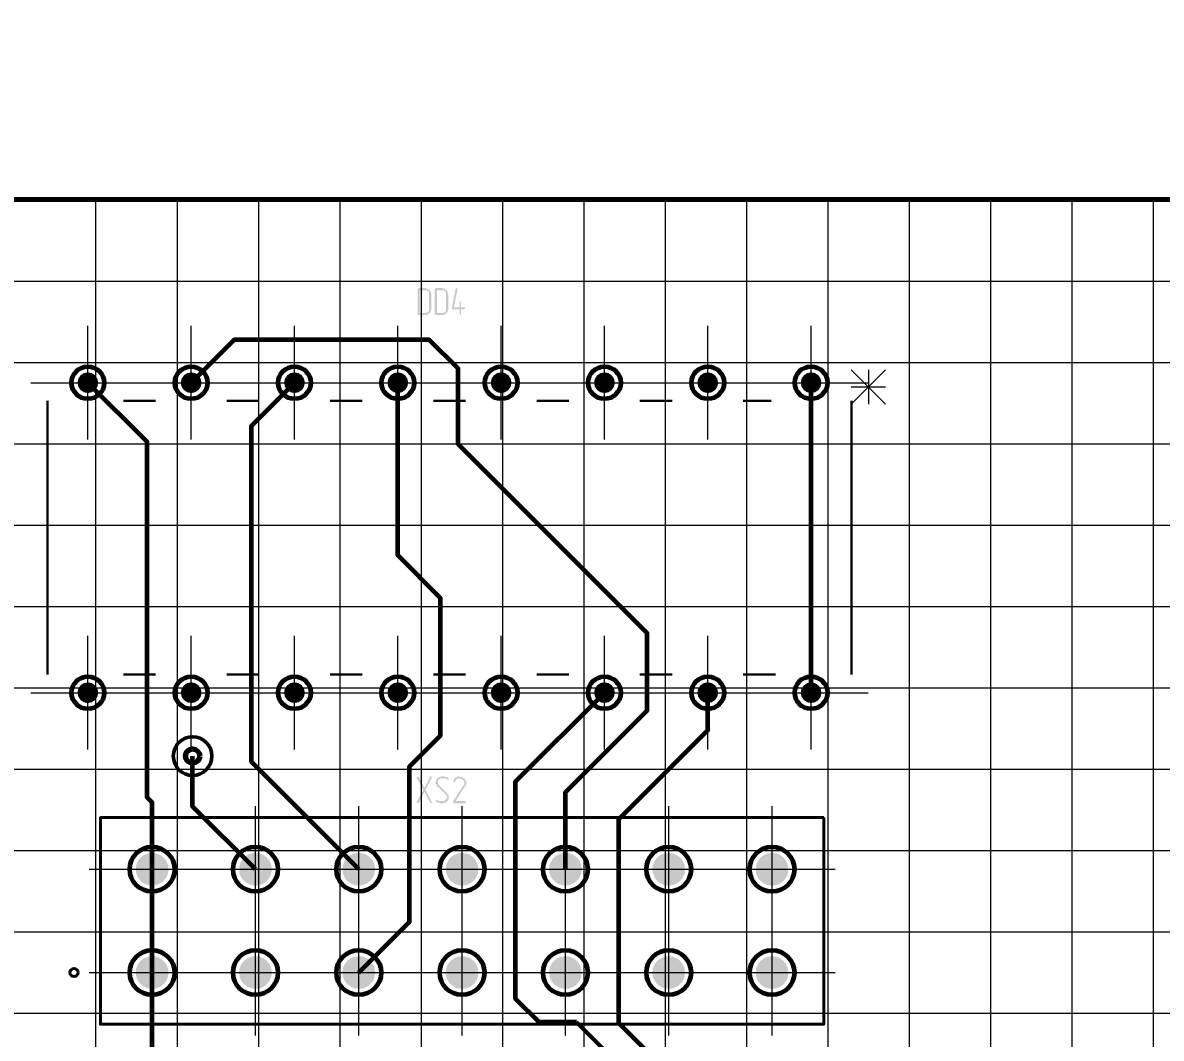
# Paper-space layout 'Layout1' of a CAD drawing. Extents: x -1 to 840, y -1 to 593.
# Drawn here: x 189.7 to 245.7, y 450 to 499.9 of the extents above; entities that cross this region are included whole.
import ezdxf

# ---------------------------------------------------------------- set-up
doc = ezdxf.new("R2010")
doc.units = 0
doc.header["$MEASUREMENT"] = 0
doc.layers.get('0').update_dxf_attribs({"linetype": 'CONTINUOUS', "lineweight": 15})
doc.layers.get('DEFPOINTS').update_dxf_attribs({"linetype": 'CONTINUOUS'})
doc.layers.add('PDF _Геометрия', color=7, linetype='CONTINUOUS')
doc.layers.add('PDF _Сплошная заливка', color=7, linetype='CONTINUOUS')
doc.styles.add('GOST type A0', font='', dxfattribs={"oblique": 15, "height": 3.5})
doc.styles.get('GOST type A0').set_extended_font_data('GOST type A')
doc.dimstyles.new('ГОСТ type A', dxfattribs={"dimtxt": 3.5, "dimasz": 3, "dimexe": 2, "dimexo": 0, "dimgap": 1, "dimtad": 1, "dimtoh": 1, "dimtxsty": 'GOST type A0', "dimcen": 0, "dimazin": 2, "dimtfac": 1, "dimtmove": 0, "dimatfit": 3, "dimfxl": 1, "dimarcsym": 0})

# ---------------------------------------------------------------- blocks, each defined once
blk = doc.blocks.new('*D18')
at = {"color": 0, "lineweight": -2, "transparency": 16777216}
for p, q in [((109.29, 491.187), (109.29, 513.187)), ((349.334, 491.187), (349.334, 513.187)), ((112.29, 511.187), (346.334, 511.187))]:
    blk.add_line(p, q, dxfattribs=at)
at = {"color": 0, "transparency": 16777216}
for points in [[(112.29, 511.687), (112.29, 510.687), (109.29, 511.187)], [(346.334, 511.687), (346.334, 510.687), (349.334, 511.187)]]:
    blk.add_solid(points, dxfattribs=at)
at = {"layer": 'DEFPOINTS', "color": 0, "transparency": 16777216}
for p in [(349.334, 511.187), (109.29, 491.187), (349.334, 491.187)]:
    blk.add_point(p, dxfattribs=at)
at = {"color": 0, "transparency": 16777216, "insert": (229.312, 514.2), "char_height": 3.5, "attachment_point": 5, "style": 'GOST type A0'}
blk.add_mtext('120±0,1', dxfattribs=at)
blk = doc.blocks.new('*D19')
at = {"color": 0, "lineweight": -2, "transparency": 16777216}
for p, q in [((114.291, 486.187), (114.291, 503.187)), ((344.334, 486.187), (344.334, 503.187)), ((117.291, 501.187), (341.334, 501.187))]:
    blk.add_line(p, q, dxfattribs=at)
at = {"color": 0, "transparency": 16777216}
for points in [[(117.291, 501.687), (117.291, 500.687), (114.291, 501.187)], [(341.334, 501.687), (341.334, 500.687), (344.334, 501.187)]]:
    blk.add_solid(points, dxfattribs=at)
at = {"layer": 'DEFPOINTS', "color": 0, "transparency": 16777216}
for p in [(344.334, 501.187), (114.291, 486.187), (344.334, 486.187)]:
    blk.add_point(p, dxfattribs=at)
at = {"color": 0, "transparency": 16777216, "insert": (229.312, 503.937), "char_height": 3.5, "attachment_point": 5, "style": 'GOST type A0'}
blk.add_mtext('115', dxfattribs=at)

psp = doc.layouts.get("Layout1")

# ---------------------------------------------------------------- hatches: boundary and pattern name
at = {"layer": 'PDF _Сплошная заливка', "transparency": 33554559}
h = psp.add_hatch(color=256, dxfattribs=at)
h.paths.add_polyline_path([(209.509, 486.736), (209.23, 486.736), (209.23, 485.618), (209.509, 485.618), (209.535, 485.618), (209.56, 485.618), (209.56, 485.643), (209.586, 485.643), (209.611, 485.643), (209.636, 485.669), (209.636, 485.669), (209.636, 485.669), (209.662, 485.694), (209.662, 485.72), (209.687, 485.72), (209.687, 485.745), (209.687, 485.77), (209.687, 485.796), (209.687, 486.532), (209.687, 486.558), (209.687, 486.558), (209.687, 486.583), (209.687, 486.583), (209.687, 486.609), (209.662, 486.634), (209.662, 486.659), (209.636, 486.685), (209.636, 486.685), (209.636, 486.685), (209.611, 486.685), (209.611, 486.71), (209.586, 486.71), (209.56, 486.736), (209.535, 486.736)], flags=0)
h.paths.add_polyline_path([(209.535, 486.812), (209.535, 486.812), (209.586, 486.812), (209.611, 486.812), (209.636, 486.786), (209.662, 486.761), (209.713, 486.736), (209.713, 486.736), (209.713, 486.736), (209.713, 486.736), (209.738, 486.71), (209.738, 486.685), (209.763, 486.659), (209.763, 486.634), (209.789, 486.583), (209.789, 486.558), (209.789, 486.558), (209.789, 485.796), (209.789, 485.796), (209.789, 485.796), (209.789, 485.796), (209.789, 485.77), (209.789, 485.77), (209.763, 485.745), (209.763, 485.694), (209.738, 485.669), (209.738, 485.643), (209.713, 485.618), (209.713, 485.593), (209.687, 485.593), (209.662, 485.593), (209.662, 485.567), (209.611, 485.542), (209.586, 485.542), (209.56, 485.516), (209.509, 485.516), (209.179, 485.516), (209.154, 485.516), (209.154, 485.542), (209.154, 485.542), (209.154, 485.542), (209.128, 485.542), (209.128, 485.567), (209.128, 486.786), (209.128, 486.786), (209.128, 486.786), (209.128, 486.786), (209.128, 486.812), (209.154, 486.812), (209.154, 486.812), (209.154, 486.812), (209.179, 486.837), (209.509, 486.837)], flags=0)
h = psp.add_hatch(color=256, dxfattribs=at)
h.paths.add_polyline_path([(210.348, 486.736), (210.068, 486.736), (210.068, 485.618), (210.348, 485.618), (210.373, 485.618), (210.399, 485.618), (210.399, 485.643), (210.424, 485.643), (210.449, 485.643), (210.475, 485.669), (210.475, 485.669), (210.475, 485.669), (210.5, 485.694), (210.5, 485.72), (210.5, 485.72), (210.526, 485.745), (210.526, 485.77), (210.526, 485.796), (210.526, 486.532), (210.526, 486.558), (210.526, 486.558), (210.526, 486.583), (210.526, 486.583), (210.526, 486.609), (210.5, 486.634), (210.5, 486.659), (210.475, 486.685), (210.475, 486.685), (210.475, 486.685), (210.449, 486.685), (210.424, 486.71), (210.424, 486.71), (210.399, 486.736), (210.373, 486.736)], flags=0)
h.paths.add_polyline_path([(210.373, 486.812), (210.373, 486.812), (210.399, 486.812), (210.449, 486.812), (210.475, 486.786), (210.5, 486.761), (210.551, 486.736), (210.551, 486.736), (210.551, 486.736), (210.551, 486.736), (210.576, 486.71), (210.576, 486.685), (210.602, 486.659), (210.602, 486.634), (210.627, 486.583), (210.627, 486.558), (210.627, 486.558), (210.627, 485.796), (210.627, 485.796), (210.627, 485.796), (210.627, 485.796), (210.627, 485.77), (210.627, 485.77), (210.602, 485.745), (210.602, 485.694), (210.576, 485.669), (210.576, 485.643), (210.551, 485.618), (210.526, 485.593), (210.526, 485.593), (210.5, 485.593), (210.475, 485.567), (210.449, 485.542), (210.424, 485.542), (210.373, 485.516), (210.348, 485.516), (210.018, 485.516), (209.992, 485.516), (209.992, 485.542), (209.992, 485.542), (209.967, 485.542), (209.967, 485.542), (209.967, 485.567), (209.967, 486.786), (209.967, 486.786), (209.967, 486.786), (209.967, 486.786), (209.967, 486.812), (209.992, 486.812), (209.992, 486.812), (209.992, 486.812), (210.018, 486.837), (210.348, 486.837)], flags=0)
for points in [[(211.059, 486.812), (211.059, 486.812), (211.059, 486.812), (211.059, 486.812), (211.084, 486.812), (211.084, 486.786), (211.084, 486.786), (211.084, 486.761), (210.907, 485.897), (211.186, 485.897), (211.186, 486.126), (211.186, 486.126), (211.186, 486.151), (211.186, 486.151), (211.186, 486.151), (211.186, 486.151), (211.212, 486.177), (211.212, 486.177), (211.237, 486.177), (211.237, 486.177), (211.237, 486.177), (211.237, 486.177), (211.262, 486.151), (211.262, 486.151), (211.262, 486.151), (211.262, 486.151), (211.262, 486.126), (211.262, 485.897), (211.415, 485.897), (211.415, 485.897), (211.44, 485.897), (211.44, 485.872), (211.44, 485.872), (211.44, 485.872), (211.466, 485.872), (211.466, 485.847), (211.466, 485.847), (211.466, 485.847), (211.466, 485.821), (211.44, 485.821), (211.44, 485.821), (211.44, 485.821), (211.415, 485.796), (211.415, 485.796), (211.262, 485.796), (211.262, 485.567), (211.262, 485.567), (211.262, 485.567), (211.262, 485.542), (211.262, 485.542), (211.262, 485.542), (211.237, 485.542), (211.237, 485.516), (211.237, 485.516), (211.212, 485.516), (211.212, 485.516), (211.212, 485.516), (211.186, 485.542), (211.186, 485.542), (211.186, 485.542), (211.186, 485.542), (211.186, 485.567), (211.186, 485.796), (210.856, 485.796), (210.83, 485.796), (210.83, 485.821), (210.83, 485.821), (210.83, 485.821), (210.805, 485.821), (210.805, 485.847), (210.805, 485.847), (210.805, 485.847), (210.983, 486.786), (210.983, 486.786), (210.983, 486.786), (211.008, 486.812), (211.008, 486.812), (211.034, 486.837), (211.034, 486.837)], [(192.905, 482.187), (192.396, 482.187), (192.434, 482.382), (192.545, 482.548), (192.71, 482.658), (192.905, 482.697)], [(197.986, 482.187), (197.477, 482.187), (197.515, 482.382), (197.626, 482.548), (197.791, 482.658), (197.986, 482.697)], [(203.067, 482.187), (202.557, 482.187), (202.596, 482.382), (202.707, 482.548), (202.872, 482.658), (203.067, 482.697)], [(208.148, 482.187), (207.638, 482.187), (207.677, 482.382), (207.788, 482.548), (207.953, 482.658), (208.148, 482.697)], [(213.229, 482.187), (212.719, 482.187), (212.758, 482.382), (212.869, 482.548), (213.034, 482.658), (213.229, 482.697)], [(218.31, 482.187), (217.8, 482.187), (217.839, 482.382), (217.95, 482.548), (218.115, 482.658), (218.31, 482.697)], [(223.391, 482.187), (222.881, 482.187), (222.92, 482.382), (223.031, 482.548), (223.196, 482.658), (223.391, 482.697)], [(228.472, 482.187), (227.962, 482.187), (228.001, 482.382), (228.112, 482.548), (228.277, 482.658), (228.472, 482.697)], [(192.905, 466.947), (192.396, 466.947), (192.434, 467.143), (192.545, 467.308), (192.71, 467.418), (192.905, 467.457)], [(197.986, 466.947), (197.477, 466.947), (197.515, 467.143), (197.626, 467.308), (197.791, 467.418), (197.986, 467.457)], [(203.067, 466.947), (202.557, 466.947), (202.596, 467.143), (202.707, 467.308), (202.872, 467.418), (203.067, 467.457)], [(208.148, 466.947), (207.638, 466.947), (207.677, 467.143), (207.788, 467.308), (207.953, 467.418), (208.148, 467.457)], [(213.229, 466.947), (212.719, 466.947), (212.758, 467.143), (212.869, 467.308), (213.034, 467.418), (213.229, 467.457)], [(218.31, 466.947), (217.8, 466.947), (217.839, 467.143), (217.95, 467.308), (218.115, 467.418), (218.31, 467.457)], [(223.391, 466.947), (222.881, 466.947), (222.92, 467.143), (223.031, 467.308), (223.196, 467.418), (223.391, 467.457)], [(228.472, 466.947), (227.962, 466.947), (228.001, 467.143), (228.112, 467.308), (228.277, 467.418), (228.472, 467.457)], [(209.789, 462.834), (209.789, 462.809), (209.814, 462.809), (209.814, 462.809), (209.814, 462.809), (209.814, 462.783), (209.84, 462.783), (209.84, 462.783), (209.84, 462.783), (209.814, 462.758), (209.814, 462.758), (209.509, 462.174), (209.814, 461.59), (209.814, 461.59), (209.814, 461.59), (209.814, 461.59), (209.84, 461.564), (209.84, 461.564), (209.814, 461.564), (209.814, 461.539), (209.814, 461.539), (209.814, 461.539), (209.814, 461.539), (209.789, 461.513), (209.789, 461.513), (209.763, 461.513), (209.763, 461.539), (209.738, 461.539), (209.738, 461.539), (209.738, 461.539), (209.459, 462.072), (209.179, 461.539), (209.179, 461.539), (209.154, 461.539), (209.154, 461.539), (209.128, 461.513), (209.128, 461.513), (209.128, 461.513), (209.128, 461.513), (209.103, 461.539), (209.103, 461.539), (209.103, 461.539), (209.103, 461.539), (209.078, 461.564), (209.078, 461.564), (209.078, 461.564), (209.078, 461.564), (209.078, 461.59), (209.078, 461.59), (209.408, 462.174), (209.078, 462.758), (209.078, 462.783), (209.078, 462.783), (209.078, 462.783), (209.078, 462.783), (209.103, 462.809), (209.103, 462.809), (209.103, 462.809), (209.128, 462.834), (209.128, 462.834), (209.128, 462.834), (209.154, 462.834), (209.154, 462.809), (209.154, 462.809), (209.179, 462.809), (209.459, 462.275), (209.738, 462.809), (209.738, 462.809), (209.738, 462.809), (209.738, 462.809), (209.763, 462.834), (209.763, 462.834), (209.789, 462.834)], [(210.449, 462.834), (210.475, 462.809), (210.5, 462.809), (210.526, 462.809), (210.526, 462.809), (210.551, 462.809), (210.551, 462.809), (210.576, 462.783), (210.576, 462.783), (210.602, 462.783), (210.653, 462.758), (210.653, 462.758), (210.653, 462.758), (210.653, 462.758), (210.653, 462.733), (210.653, 462.733), (210.653, 462.733), (210.653, 462.707), (210.653, 462.707), (210.653, 462.707), (210.653, 462.707), (210.653, 462.682), (210.653, 462.682), (210.627, 462.682), (210.627, 462.682), (210.627, 462.682), (210.576, 462.682), (210.576, 462.682), (210.576, 462.682), (210.551, 462.707), (210.551, 462.707), (210.526, 462.707), (210.5, 462.733), (210.449, 462.733), (210.424, 462.733), (210.272, 462.733), (210.272, 462.733), (210.246, 462.733), (210.221, 462.707), (210.195, 462.707), (210.17, 462.682), (210.17, 462.682), (210.144, 462.682), (210.144, 462.656), (210.144, 462.656), (210.144, 462.631), (210.119, 462.606), (210.119, 462.606), (210.119, 462.58), (210.119, 462.555), (210.119, 462.504), (210.119, 462.479), (210.119, 462.479), (210.119, 462.479), (210.119, 462.479), (210.119, 462.453), (210.119, 462.453), (210.144, 462.428), (210.17, 462.402), (210.576, 461.996), (210.576, 461.996), (210.576, 461.996), (210.602, 461.971), (210.602, 461.971), (210.602, 461.945), (210.627, 461.945), (210.627, 461.92), (210.627, 461.894), (210.653, 461.894), (210.653, 461.844), (210.653, 461.818), (210.653, 461.793), (210.653, 461.793), (210.653, 461.793), (210.653, 461.793), (210.653, 461.793), (210.653, 461.767), (210.653, 461.742), (210.653, 461.717), (210.627, 461.666), (210.602, 461.64), (210.576, 461.615), (210.576, 461.615), (210.576, 461.59), (210.551, 461.59), (210.526, 461.564), (210.5, 461.539), (210.449, 461.539), (210.424, 461.539), (210.399, 461.513), (210.373, 461.513), (210.221, 461.513), (210.221, 461.513), (210.195, 461.539), (210.17, 461.539), (210.144, 461.539), (210.094, 461.539), (210.068, 461.564), (210.043, 461.59), (210.018, 461.615), (210.018, 461.615), (210.018, 461.615), (210.018, 461.64), (210.018, 461.64), (210.018, 461.666), (210.018, 461.666), (210.043, 461.666), (210.043, 461.666), (210.068, 461.666), (210.094, 461.666), (210.094, 461.666), (210.094, 461.666), (210.119, 461.64), (210.119, 461.64), (210.144, 461.64), (210.17, 461.615), (210.221, 461.615), (210.246, 461.615), (210.399, 461.615), (210.399, 461.615), (210.424, 461.615), (210.449, 461.64), (210.475, 461.64), (210.475, 461.666), (210.5, 461.666), (210.5, 461.666), (210.526, 461.691), (210.526, 461.691), (210.526, 461.717), (210.551, 461.717), (210.551, 461.742), (210.551, 461.767), (210.576, 461.793), (210.551, 461.844), (210.551, 461.844), (210.551, 461.844), (210.551, 461.844), (210.551, 461.844), (210.551, 461.844), (210.551, 461.869), (210.551, 461.869), (210.551, 461.869), (210.551, 461.869), (210.551, 461.894), (210.526, 461.92), (210.526, 461.92), (210.5, 461.945), (210.094, 462.352), (210.094, 462.352), (210.094, 462.352), (210.094, 462.352), (210.068, 462.377), (210.068, 462.377), (210.043, 462.402), (210.043, 462.428), (210.043, 462.428), (210.043, 462.453), (210.018, 462.453), (210.018, 462.453), (210.018, 462.479), (210.018, 462.479), (210.018, 462.504), (210.018, 462.555), (210.018, 462.555), (210.018, 462.555), (210.018, 462.555), (210.018, 462.555), (210.018, 462.58), (210.018, 462.606), (210.043, 462.631), (210.043, 462.682), (210.068, 462.707), (210.094, 462.733), (210.094, 462.733), (210.094, 462.733), (210.094, 462.758), (210.119, 462.758), (210.144, 462.783), (210.17, 462.809), (210.221, 462.809), (210.246, 462.809), (210.272, 462.834)], [(211.186, 462.834), (211.186, 462.834), (211.212, 462.809), (211.237, 462.809), (211.288, 462.809), (211.313, 462.783), (211.364, 462.758), (211.389, 462.758), (211.389, 462.733), (211.389, 462.733), (211.415, 462.733), (211.415, 462.733), (211.415, 462.707), (211.44, 462.707), (211.466, 462.656), (211.466, 462.631), (211.491, 462.606), (211.491, 462.58), (211.516, 462.555), (211.516, 462.529), (211.516, 462.504), (211.516, 462.504), (211.516, 462.504), (211.516, 462.479), (211.516, 462.479), (211.516, 462.453), (211.516, 462.453), (211.491, 462.402), (211.491, 462.402), (211.491, 462.402), (211.491, 462.402), (211.491, 462.377), (211.466, 462.377), (211.466, 462.352), (211.466, 462.326), (211.44, 462.326), (210.983, 461.615), (211.466, 461.615), (211.466, 461.615), (211.466, 461.615), (211.491, 461.59), (211.491, 461.59), (211.491, 461.59), (211.491, 461.59), (211.491, 461.564), (211.491, 461.564), (211.491, 461.564), (211.491, 461.539), (211.491, 461.539), (211.491, 461.539), (211.491, 461.539), (211.466, 461.513), (211.466, 461.513), (210.907, 461.513), (210.881, 461.513), (210.881, 461.539), (210.856, 461.539), (210.856, 461.539), (210.856, 461.539), (210.856, 461.564), (210.856, 461.564), (210.856, 461.564), (210.856, 461.59), (210.856, 461.59), (210.856, 461.59), (211.364, 462.377), (211.389, 462.402), (211.415, 462.428), (211.415, 462.428), (211.415, 462.453), (211.415, 462.453), (211.415, 462.453), (211.415, 462.479), (211.415, 462.504), (211.415, 462.504), (211.415, 462.504), (211.415, 462.529), (211.415, 462.529), (211.415, 462.555), (211.389, 462.58), (211.389, 462.606), (211.364, 462.631), (211.339, 462.656), (211.339, 462.656), (211.339, 462.682), (211.313, 462.682), (211.313, 462.682), (211.313, 462.682), (211.288, 462.707), (211.262, 462.707), (211.262, 462.707), (211.262, 462.707), (211.237, 462.707), (211.237, 462.733), (211.212, 462.733), (211.212, 462.733), (211.161, 462.733), (211.161, 462.733), (211.135, 462.733), (211.135, 462.733), (211.11, 462.733), (211.084, 462.707), (211.059, 462.707), (211.034, 462.682), (211.034, 462.682), (211.034, 462.682), (211.034, 462.682), (211.008, 462.656), (211.008, 462.656), (210.983, 462.631), (210.983, 462.606), (210.957, 462.58), (210.957, 462.58), (210.957, 462.555), (210.957, 462.555), (210.932, 462.555), (210.932, 462.555), (210.932, 462.555), (210.932, 462.555), (210.907, 462.529), (210.907, 462.529), (210.907, 462.555), (210.881, 462.555), (210.881, 462.555), (210.881, 462.555), (210.881, 462.555), (210.856, 462.58), (210.856, 462.58), (210.881, 462.606), (210.881, 462.606), (210.881, 462.606), (210.881, 462.606), (210.881, 462.631), (210.881, 462.631), (210.907, 462.656), (210.907, 462.682), (210.932, 462.733), (210.957, 462.758), (210.983, 462.783), (210.983, 462.783), (211.008, 462.783), (211.008, 462.783), (211.034, 462.809), (211.059, 462.809), (211.084, 462.809), (211.135, 462.834), (211.161, 462.834)], [(196.066, 458.268), (196.066, 459.074), (196.275, 459.047), (196.469, 458.966), (196.637, 458.838), (196.765, 458.671), (196.845, 458.476), (196.873, 458.268)], [(201.147, 458.268), (201.147, 459.074), (201.356, 459.047), (201.55, 458.966), (201.718, 458.838), (201.846, 458.671), (201.926, 458.476), (201.954, 458.268)], [(206.228, 458.268), (206.228, 459.074), (206.437, 459.047), (206.631, 458.966), (206.798, 458.838), (206.927, 458.671), (207.007, 458.476), (207.035, 458.268)], [(211.309, 458.268), (211.309, 459.074), (211.518, 459.047), (211.712, 458.966), (211.879, 458.838), (212.008, 458.671), (212.088, 458.476), (212.116, 458.268)], [(216.39, 458.268), (216.39, 459.074), (216.599, 459.047), (216.793, 458.966), (216.96, 458.838), (217.089, 458.671), (217.169, 458.476), (217.197, 458.268)], [(221.471, 458.268), (221.471, 459.074), (221.68, 459.047), (221.874, 458.966), (222.041, 458.838), (222.17, 458.671), (222.25, 458.476), (222.278, 458.268)], [(226.552, 458.268), (226.552, 459.074), (226.761, 459.047), (226.955, 458.966), (227.122, 458.838), (227.251, 458.671), (227.331, 458.476), (227.359, 458.268)], [(196.066, 458.268), (196.066, 457.461), (195.857, 457.488), (195.662, 457.569), (195.495, 457.697), (195.367, 457.864), (195.286, 458.059), (195.259, 458.268)], [(201.147, 458.268), (201.147, 457.461), (200.938, 457.488), (200.743, 457.569), (200.576, 457.697), (200.448, 457.864), (200.367, 458.059), (200.34, 458.268)], [(206.228, 458.268), (206.228, 457.461), (206.019, 457.488), (205.824, 457.569), (205.657, 457.697), (205.529, 457.864), (205.448, 458.059), (205.421, 458.268)], [(211.309, 458.268), (211.309, 457.461), (211.1, 457.488), (210.905, 457.569), (210.738, 457.697), (210.61, 457.864), (210.529, 458.059), (210.502, 458.268)], [(216.39, 458.268), (216.39, 457.461), (216.181, 457.488), (215.986, 457.569), (215.819, 457.697), (215.691, 457.864), (215.61, 458.059), (215.583, 458.268)], [(221.471, 458.268), (221.471, 457.461), (221.262, 457.488), (221.067, 457.569), (220.9, 457.697), (220.772, 457.864), (220.691, 458.059), (220.664, 458.268)], [(226.552, 458.268), (226.552, 457.461), (226.343, 457.488), (226.148, 457.569), (225.981, 457.697), (225.853, 457.864), (225.772, 458.059), (225.745, 458.268)], [(196.066, 453.188), (196.066, 453.994), (196.275, 453.967), (196.469, 453.886), (196.637, 453.758), (196.765, 453.591), (196.845, 453.396), (196.873, 453.188)], [(201.147, 453.188), (201.147, 453.994), (201.356, 453.967), (201.55, 453.886), (201.718, 453.758), (201.846, 453.591), (201.926, 453.396), (201.954, 453.188)], [(206.228, 453.188), (206.228, 453.994), (206.437, 453.967), (206.631, 453.886), (206.798, 453.758), (206.927, 453.591), (207.007, 453.396), (207.035, 453.188)], [(211.309, 453.188), (211.309, 453.994), (211.518, 453.967), (211.712, 453.886), (211.879, 453.758), (212.008, 453.591), (212.088, 453.396), (212.116, 453.188)], [(216.39, 453.188), (216.39, 453.994), (216.599, 453.967), (216.793, 453.886), (216.96, 453.758), (217.089, 453.591), (217.169, 453.396), (217.197, 453.188)], [(221.471, 453.188), (221.471, 453.994), (221.68, 453.967), (221.874, 453.886), (222.041, 453.758), (222.17, 453.591), (222.25, 453.396), (222.278, 453.188)], [(226.552, 453.188), (226.552, 453.994), (226.761, 453.967), (226.955, 453.886), (227.122, 453.758), (227.251, 453.591), (227.331, 453.396), (227.359, 453.188)], [(196.066, 453.188), (196.066, 452.381), (195.857, 452.408), (195.662, 452.489), (195.495, 452.617), (195.367, 452.784), (195.286, 452.979), (195.259, 453.188)], [(201.147, 453.188), (201.147, 452.381), (200.938, 452.408), (200.743, 452.489), (200.576, 452.617), (200.448, 452.784), (200.367, 452.979), (200.34, 453.188)], [(206.228, 453.188), (206.228, 452.381), (206.019, 452.408), (205.824, 452.489), (205.657, 452.617), (205.529, 452.784), (205.448, 452.979), (205.421, 453.188)], [(211.309, 453.188), (211.309, 452.381), (211.1, 452.408), (210.905, 452.489), (210.738, 452.617), (210.61, 452.784), (210.529, 452.979), (210.502, 453.188)], [(216.39, 453.188), (216.39, 452.381), (216.181, 452.408), (215.986, 452.489), (215.819, 452.617), (215.691, 452.784), (215.61, 452.979), (215.583, 453.188)], [(221.471, 453.188), (221.471, 452.381), (221.262, 452.408), (221.067, 452.489), (220.9, 452.617), (220.772, 452.784), (220.691, 452.979), (220.664, 453.188)], [(226.552, 453.188), (226.552, 452.381), (226.343, 452.408), (226.148, 452.489), (225.981, 452.617), (225.853, 452.784), (225.772, 452.979), (225.745, 453.188)]]:
    psp.add_hatch(color=256, dxfattribs=at).paths.add_polyline_path(points)
at = {"layer": 'PDF _Сплошная заливка', "true_color": 0xffffff, "transparency": 33554559}
for points in [[(192.905, 482.697), (193.1, 482.658), (193.266, 482.548), (193.376, 482.382), (193.415, 482.187), (192.905, 482.187)], [(197.986, 482.697), (198.181, 482.658), (198.347, 482.548), (198.457, 482.382), (198.496, 482.187), (197.986, 482.187)], [(203.067, 482.697), (203.262, 482.658), (203.428, 482.548), (203.538, 482.382), (203.577, 482.187), (203.067, 482.187)], [(208.148, 482.697), (208.343, 482.658), (208.509, 482.548), (208.619, 482.382), (208.658, 482.187), (208.148, 482.187)], [(213.229, 482.697), (213.424, 482.658), (213.59, 482.548), (213.7, 482.382), (213.739, 482.187), (213.229, 482.187)], [(218.31, 482.697), (218.505, 482.658), (218.671, 482.548), (218.781, 482.382), (218.82, 482.187), (218.31, 482.187)], [(223.391, 482.697), (223.586, 482.658), (223.752, 482.548), (223.862, 482.382), (223.901, 482.187), (223.391, 482.187)], [(228.472, 482.697), (228.667, 482.658), (228.833, 482.548), (228.943, 482.382), (228.982, 482.187), (228.472, 482.187)], [(192.905, 481.678), (192.71, 481.717), (192.545, 481.827), (192.434, 481.992), (192.396, 482.187), (192.905, 482.187)], [(193.415, 482.187), (193.376, 481.992), (193.266, 481.827), (193.1, 481.717), (192.905, 481.678), (192.905, 482.187)], [(197.986, 481.678), (197.791, 481.717), (197.626, 481.827), (197.515, 481.992), (197.477, 482.187), (197.986, 482.187)], [(198.496, 482.187), (198.457, 481.992), (198.347, 481.827), (198.181, 481.717), (197.986, 481.678), (197.986, 482.187)], [(203.067, 481.678), (202.872, 481.717), (202.707, 481.827), (202.596, 481.992), (202.557, 482.187), (203.067, 482.187)], [(203.577, 482.187), (203.538, 481.992), (203.428, 481.827), (203.262, 481.717), (203.067, 481.678), (203.067, 482.187)], [(208.148, 481.678), (207.953, 481.717), (207.788, 481.827), (207.677, 481.992), (207.638, 482.187), (208.148, 482.187)], [(208.658, 482.187), (208.619, 481.992), (208.509, 481.827), (208.343, 481.717), (208.148, 481.678), (208.148, 482.187)], [(213.229, 481.678), (213.034, 481.717), (212.869, 481.827), (212.758, 481.992), (212.719, 482.187), (213.229, 482.187)], [(213.739, 482.187), (213.7, 481.992), (213.59, 481.827), (213.424, 481.717), (213.229, 481.678), (213.229, 482.187)], [(218.31, 481.678), (218.115, 481.717), (217.95, 481.827), (217.839, 481.992), (217.8, 482.187), (218.31, 482.187)], [(218.82, 482.187), (218.781, 481.992), (218.671, 481.827), (218.505, 481.717), (218.31, 481.678), (218.31, 482.187)], [(223.391, 481.678), (223.196, 481.717), (223.031, 481.827), (222.92, 481.992), (222.881, 482.187), (223.391, 482.187)], [(223.901, 482.187), (223.862, 481.992), (223.752, 481.827), (223.586, 481.717), (223.391, 481.678), (223.391, 482.187)], [(228.472, 481.678), (228.277, 481.717), (228.112, 481.827), (228.001, 481.992), (227.962, 482.187), (228.472, 482.187)], [(228.982, 482.187), (228.943, 481.992), (228.833, 481.827), (228.667, 481.717), (228.472, 481.678), (228.472, 482.187)], [(192.905, 466.438), (192.71, 466.477), (192.545, 466.587), (192.434, 466.752), (192.396, 466.947), (192.905, 466.947)], [(192.905, 467.457), (193.1, 467.418), (193.266, 467.308), (193.376, 467.143), (193.415, 466.947), (192.905, 466.947)], [(193.415, 466.947), (193.376, 466.752), (193.266, 466.587), (193.1, 466.477), (192.905, 466.438), (192.905, 466.947)], [(197.986, 466.438), (197.791, 466.477), (197.626, 466.587), (197.515, 466.752), (197.477, 466.947), (197.986, 466.947)], [(197.986, 467.457), (198.181, 467.418), (198.347, 467.308), (198.457, 467.143), (198.496, 466.947), (197.986, 466.947)], [(198.496, 466.947), (198.457, 466.752), (198.347, 466.587), (198.181, 466.477), (197.986, 466.438), (197.986, 466.947)], [(203.067, 466.438), (202.872, 466.477), (202.707, 466.587), (202.596, 466.752), (202.557, 466.947), (203.067, 466.947)], [(203.067, 467.457), (203.262, 467.418), (203.428, 467.308), (203.538, 467.143), (203.577, 466.947), (203.067, 466.947)], [(203.577, 466.947), (203.538, 466.752), (203.428, 466.587), (203.262, 466.477), (203.067, 466.438), (203.067, 466.947)], [(208.148, 466.438), (207.953, 466.477), (207.788, 466.587), (207.677, 466.752), (207.638, 466.947), (208.148, 466.947)], [(208.148, 467.457), (208.343, 467.418), (208.509, 467.308), (208.619, 467.143), (208.658, 466.947), (208.148, 466.947)], [(208.658, 466.947), (208.619, 466.752), (208.509, 466.587), (208.343, 466.477), (208.148, 466.438), (208.148, 466.947)], [(213.229, 466.438), (213.034, 466.477), (212.869, 466.587), (212.758, 466.752), (212.719, 466.947), (213.229, 466.947)], [(213.229, 467.457), (213.424, 467.418), (213.59, 467.308), (213.7, 467.143), (213.739, 466.947), (213.229, 466.947)], [(213.739, 466.947), (213.7, 466.752), (213.59, 466.587), (213.424, 466.477), (213.229, 466.438), (213.229, 466.947)], [(218.31, 466.438), (218.115, 466.477), (217.95, 466.587), (217.839, 466.752), (217.8, 466.947), (218.31, 466.947)], [(218.31, 467.457), (218.505, 467.418), (218.671, 467.308), (218.781, 467.143), (218.82, 466.947), (218.31, 466.947)], [(218.82, 466.947), (218.781, 466.752), (218.671, 466.587), (218.505, 466.477), (218.31, 466.438), (218.31, 466.947)], [(223.391, 466.438), (223.196, 466.477), (223.031, 466.587), (222.92, 466.752), (222.881, 466.947), (223.391, 466.947)], [(223.391, 467.457), (223.586, 467.418), (223.752, 467.308), (223.862, 467.143), (223.901, 466.947), (223.391, 466.947)], [(223.901, 466.947), (223.862, 466.752), (223.752, 466.587), (223.586, 466.477), (223.391, 466.438), (223.391, 466.947)], [(228.472, 466.438), (228.277, 466.477), (228.112, 466.587), (228.001, 466.752), (227.962, 466.947), (228.472, 466.947)], [(228.472, 467.457), (228.667, 467.418), (228.833, 467.308), (228.943, 467.143), (228.982, 466.947), (228.472, 466.947)], [(228.982, 466.947), (228.943, 466.752), (228.833, 466.587), (228.667, 466.477), (228.472, 466.438), (228.472, 466.947)], [(195.259, 458.268), (195.286, 458.476), (195.367, 458.671), (195.495, 458.838), (195.662, 458.966), (195.857, 459.047), (196.066, 459.074), (196.066, 458.268)], [(200.34, 458.268), (200.367, 458.476), (200.448, 458.671), (200.576, 458.838), (200.743, 458.966), (200.938, 459.047), (201.147, 459.074), (201.147, 458.268)], [(205.421, 458.268), (205.448, 458.476), (205.529, 458.671), (205.657, 458.838), (205.824, 458.966), (206.019, 459.047), (206.228, 459.074), (206.228, 458.268)], [(210.502, 458.268), (210.529, 458.476), (210.61, 458.671), (210.738, 458.838), (210.905, 458.966), (211.1, 459.047), (211.309, 459.074), (211.309, 458.268)], [(215.583, 458.268), (215.61, 458.476), (215.691, 458.671), (215.819, 458.838), (215.986, 458.966), (216.181, 459.047), (216.39, 459.074), (216.39, 458.268)], [(220.664, 458.268), (220.691, 458.476), (220.772, 458.671), (220.9, 458.838), (221.067, 458.966), (221.262, 459.047), (221.471, 459.074), (221.471, 458.268)], [(225.745, 458.268), (225.772, 458.476), (225.853, 458.671), (225.981, 458.838), (226.148, 458.966), (226.343, 459.047), (226.552, 459.074), (226.552, 458.268)], [(196.873, 458.268), (196.845, 458.059), (196.765, 457.864), (196.637, 457.697), (196.469, 457.569), (196.275, 457.488), (196.066, 457.461), (196.066, 458.268)], [(201.954, 458.268), (201.926, 458.059), (201.846, 457.864), (201.718, 457.697), (201.55, 457.569), (201.356, 457.488), (201.147, 457.461), (201.147, 458.268)], [(207.035, 458.268), (207.007, 458.059), (206.927, 457.864), (206.798, 457.697), (206.631, 457.569), (206.437, 457.488), (206.228, 457.461), (206.228, 458.268)], [(212.116, 458.268), (212.088, 458.059), (212.008, 457.864), (211.879, 457.697), (211.712, 457.569), (211.518, 457.488), (211.309, 457.461), (211.309, 458.268)], [(217.197, 458.268), (217.169, 458.059), (217.089, 457.864), (216.96, 457.697), (216.793, 457.569), (216.599, 457.488), (216.39, 457.461), (216.39, 458.268)], [(222.278, 458.268), (222.25, 458.059), (222.17, 457.864), (222.041, 457.697), (221.874, 457.569), (221.68, 457.488), (221.471, 457.461), (221.471, 458.268)], [(227.359, 458.268), (227.331, 458.059), (227.251, 457.864), (227.122, 457.697), (226.955, 457.569), (226.761, 457.488), (226.552, 457.461), (226.552, 458.268)], [(195.259, 453.188), (195.286, 453.396), (195.367, 453.591), (195.495, 453.758), (195.662, 453.886), (195.857, 453.967), (196.066, 453.994), (196.066, 453.188)], [(200.34, 453.188), (200.367, 453.396), (200.448, 453.591), (200.576, 453.758), (200.743, 453.886), (200.938, 453.967), (201.147, 453.994), (201.147, 453.188)], [(205.421, 453.188), (205.448, 453.396), (205.529, 453.591), (205.657, 453.758), (205.824, 453.886), (206.019, 453.967), (206.228, 453.994), (206.228, 453.188)], [(210.502, 453.188), (210.529, 453.396), (210.61, 453.591), (210.738, 453.758), (210.905, 453.886), (211.1, 453.967), (211.309, 453.994), (211.309, 453.188)], [(215.583, 453.188), (215.61, 453.396), (215.691, 453.591), (215.819, 453.758), (215.986, 453.886), (216.181, 453.967), (216.39, 453.994), (216.39, 453.188)], [(220.664, 453.188), (220.691, 453.396), (220.772, 453.591), (220.9, 453.758), (221.067, 453.886), (221.262, 453.967), (221.471, 453.994), (221.471, 453.188)], [(225.745, 453.188), (225.772, 453.396), (225.853, 453.591), (225.981, 453.758), (226.148, 453.886), (226.343, 453.967), (226.552, 453.994), (226.552, 453.188)], [(196.873, 453.188), (196.845, 452.979), (196.765, 452.784), (196.637, 452.617), (196.469, 452.489), (196.275, 452.408), (196.066, 452.381), (196.066, 453.188)], [(201.954, 453.188), (201.926, 452.979), (201.846, 452.784), (201.718, 452.617), (201.55, 452.489), (201.356, 452.408), (201.147, 452.381), (201.147, 453.188)], [(207.035, 453.188), (207.007, 452.979), (206.927, 452.784), (206.798, 452.617), (206.631, 452.489), (206.437, 452.408), (206.228, 452.381), (206.228, 453.188)], [(212.116, 453.188), (212.088, 452.979), (212.008, 452.784), (211.879, 452.617), (211.712, 452.489), (211.518, 452.408), (211.309, 452.381), (211.309, 453.188)], [(217.197, 453.188), (217.169, 452.979), (217.089, 452.784), (216.96, 452.617), (216.793, 452.489), (216.599, 452.408), (216.39, 452.381), (216.39, 453.188)], [(222.278, 453.188), (222.25, 452.979), (222.17, 452.784), (222.041, 452.617), (221.874, 452.489), (221.68, 452.408), (221.471, 452.381), (221.471, 453.188)], [(227.359, 453.188), (227.331, 452.979), (227.251, 452.784), (227.122, 452.617), (226.955, 452.489), (226.761, 452.408), (226.552, 452.381), (226.552, 453.188)]]:
    psp.add_hatch(color=7, dxfattribs=at).paths.add_polyline_path(points)

# ---------------------------------------------------------------- linework, layer by layer
at = {"layer": 'PDF _Геометрия', "lineweight": 20}
for points in [[(106.809, 331.188), (109.29, 331.188), (349.334, 331.188), (349.334, 491.187), (109.29, 491.187)], [(108.05, 331.188), (109.29, 331.188), (109.29, 491.187), (349.334, 491.187), (349.334, 331.188)], [(193.306, 329.948), (193.306, 331.188), (193.306, 491.187)], [(197.306, 328.708), (197.306, 331.188), (197.306, 491.187)], [(201.307, 329.948), (201.307, 331.188), (201.307, 491.187)], [(205.308, 328.708), (205.308, 331.188), (205.308, 491.187)], [(209.308, 329.948), (209.308, 331.188), (209.308, 491.187)], [(213.309, 328.708), (213.309, 331.188), (213.309, 491.187)], [(217.31, 329.948), (217.31, 331.188), (217.31, 491.187)], [(221.311, 328.708), (221.311, 331.188), (221.311, 491.187)], [(225.311, 329.948), (225.311, 331.188), (225.311, 491.187)], [(229.312, 328.708), (229.312, 331.188), (229.312, 491.187)], [(233.313, 329.948), (233.313, 331.188), (233.313, 491.187)], [(237.314, 328.708), (237.314, 331.188), (237.314, 491.187)], [(241.314, 329.948), (241.314, 331.188), (241.314, 491.187)], [(245.315, 328.708), (245.315, 331.188), (245.315, 491.187)], [(108.05, 487.187), (109.29, 487.187), (349.334, 487.187)], [(192.905, 479.387), (192.905, 484.988)], [(197.986, 479.387), (197.986, 484.988)], [(203.067, 479.387), (203.067, 484.988)], [(208.148, 479.387), (208.148, 484.988)], [(213.229, 479.387), (213.229, 484.988)], [(218.31, 479.387), (218.31, 484.988)], [(223.391, 479.387), (223.391, 484.988)], [(228.472, 479.387), (228.472, 484.988)], [(192.905, 479.687), (192.905, 484.687)], [(197.986, 479.687), (197.986, 484.687)], [(203.067, 479.687), (203.067, 484.687)], [(208.148, 479.687), (208.148, 484.687)], [(213.229, 479.687), (213.229, 484.687)], [(218.31, 479.687), (218.31, 484.687)], [(223.391, 479.687), (223.391, 484.687)], [(228.472, 479.687), (228.472, 484.687)], [(106.809, 483.187), (109.29, 483.187), (349.334, 483.187)], [(190.105, 482.187), (195.706, 482.187)], [(190.405, 482.187), (195.406, 482.187)], [(195.186, 482.187), (200.787, 482.187)], [(195.486, 482.187), (200.487, 482.187)], [(200.267, 482.187), (205.868, 482.187)], [(200.567, 482.187), (205.568, 482.187)], [(205.348, 482.187), (210.949, 482.187)], [(205.648, 482.187), (210.649, 482.187)], [(210.429, 482.187), (216.03, 482.187)], [(210.729, 482.187), (215.73, 482.187)], [(215.51, 482.187), (221.111, 482.187)], [(215.81, 482.187), (220.81, 482.187)], [(220.59, 482.187), (226.192, 482.187)], [(220.891, 482.187), (225.891, 482.187)], [(225.671, 482.187), (231.273, 482.187)], [(225.971, 482.187), (230.972, 482.187)], [(108.05, 479.187), (109.29, 479.187), (349.334, 479.187)], [(106.809, 475.187), (109.29, 475.187), (349.334, 475.187)], [(108.05, 471.188), (109.29, 471.188), (349.334, 471.188)], [(192.905, 464.147), (192.905, 469.748)], [(197.986, 464.147), (197.986, 469.748)], [(203.067, 464.147), (203.067, 469.748)], [(208.148, 464.147), (208.148, 469.748)], [(213.229, 464.147), (213.229, 469.748)], [(218.31, 464.147), (218.31, 469.748)], [(223.391, 464.147), (223.391, 469.748)], [(228.472, 464.147), (228.472, 469.748)], [(192.905, 464.447), (192.905, 469.447)], [(197.986, 464.447), (197.986, 469.447)], [(203.067, 464.447), (203.067, 469.447)], [(208.148, 464.447), (208.148, 469.447)], [(213.229, 464.447), (213.229, 469.447)], [(218.31, 464.447), (218.31, 469.447)], [(223.391, 464.447), (223.391, 469.447)], [(228.472, 464.447), (228.472, 469.447)], [(106.809, 467.187), (109.29, 467.187), (349.334, 467.187)], [(190.105, 466.947), (195.706, 466.947)], [(190.405, 466.947), (195.406, 466.947)], [(195.186, 466.947), (200.787, 466.947)], [(195.486, 466.947), (200.487, 466.947)], [(200.267, 466.947), (205.868, 466.947)], [(200.567, 466.947), (205.568, 466.947)], [(205.348, 466.947), (210.949, 466.947)], [(205.648, 466.947), (210.649, 466.947)], [(210.429, 466.947), (216.03, 466.947)], [(210.729, 466.947), (215.73, 466.947)], [(215.51, 466.947), (221.111, 466.947)], [(215.81, 466.947), (220.81, 466.947)], [(220.59, 466.947), (226.192, 466.947)], [(220.891, 466.947), (225.891, 466.947)], [(225.671, 466.947), (231.273, 466.947)], [(225.971, 466.947), (230.972, 466.947)], [(108.05, 463.188), (109.29, 463.188), (349.334, 463.188)], [(196.066, 455.168), (196.066, 461.367)], [(201.147, 455.168), (201.147, 461.367)], [(206.228, 455.168), (206.228, 461.367)], [(211.309, 455.168), (211.309, 461.367)], [(216.39, 455.168), (216.39, 461.367)], [(221.471, 455.168), (221.471, 461.367)], [(226.552, 455.168), (226.552, 461.367)], [(196.066, 455.467), (196.066, 461.067)], [(201.147, 455.467), (201.147, 461.067)], [(206.228, 455.467), (206.228, 461.067)], [(211.309, 455.467), (211.309, 461.067)], [(216.39, 455.467), (216.39, 461.067)], [(221.471, 455.467), (221.471, 461.067)], [(226.552, 455.467), (226.552, 461.067)], [(106.809, 459.187), (109.29, 459.187), (349.334, 459.187)], [(192.965, 458.268), (199.167, 458.268)], [(193.265, 458.268), (198.866, 458.268)], [(198.046, 458.268), (204.248, 458.268)], [(198.346, 458.268), (203.947, 458.268)], [(203.127, 458.268), (209.329, 458.268)], [(203.427, 458.268), (209.028, 458.268)], [(208.208, 458.268), (214.41, 458.268)], [(208.508, 458.268), (214.109, 458.268)], [(213.289, 458.268), (219.49, 458.268)], [(213.589, 458.268), (219.19, 458.268)], [(218.37, 458.268), (224.571, 458.268)], [(218.67, 458.268), (224.271, 458.268)], [(223.451, 458.268), (229.652, 458.268)], [(223.751, 458.268), (229.352, 458.268)], [(196.066, 450.088), (196.066, 456.287)], [(196.066, 450.387), (196.066, 455.987)], [(201.147, 450.088), (201.147, 456.287)], [(201.147, 450.387), (201.147, 455.987)], [(206.228, 450.088), (206.228, 456.287)], [(206.228, 450.387), (206.228, 455.987)], [(211.309, 450.088), (211.309, 456.287)], [(211.309, 450.387), (211.309, 455.987)], [(216.39, 450.088), (216.39, 456.287)], [(216.39, 450.387), (216.39, 455.987)], [(221.471, 450.088), (221.471, 456.287)], [(221.471, 450.387), (221.471, 455.987)], [(226.552, 450.088), (226.552, 456.287)], [(226.552, 450.387), (226.552, 455.987)], [(108.05, 455.188), (109.29, 455.188), (349.334, 455.188)], [(192.965, 453.188), (199.167, 453.188)], [(193.265, 453.188), (198.866, 453.188)], [(198.046, 453.188), (204.248, 453.188)], [(198.346, 453.188), (203.947, 453.188)], [(203.127, 453.188), (209.329, 453.188)], [(203.427, 453.188), (209.028, 453.188)], [(208.208, 453.188), (214.41, 453.188)], [(208.508, 453.188), (214.109, 453.188)], [(213.289, 453.188), (219.49, 453.188)], [(213.589, 453.188), (219.19, 453.188)], [(218.37, 453.188), (224.571, 453.188)], [(218.67, 453.188), (224.271, 453.188)], [(223.451, 453.188), (229.652, 453.188)], [(223.751, 453.188), (229.352, 453.188)], [(106.809, 451.188), (109.29, 451.188), (349.334, 451.188)]]:
    psp.add_lwpolyline(points, dxfattribs=at)
at = {"layer": 'PDF _Геометрия', "lineweight": 60}
for points in [[(109.29, 491.187), (109.29, 331.188), (349.334, 331.188), (349.334, 491.187)], [(349.334, 491.187), (109.29, 491.187), (109.29, 331.188), (109.29, 491.187)]]:
    psp.add_lwpolyline(points, close=True, dxfattribs=at)
for points in [[(109.29, 491.187), (349.334, 491.187)], [(216.39, 458.268), (216.39, 462.051), (220.413, 466.074), (220.413, 469.875), (211.115, 479.171), (211.115, 482.879), (209.693, 484.302), (200.101, 484.302), (197.986, 482.187)], [(193.942, 437.188), (196.066, 439.312), (196.066, 453.188), (196.066, 458.268), (196.066, 461.553), (195.822, 461.797), (195.822, 479.272), (192.905, 482.187)], [(206.228, 458.268), (200.953, 463.541), (200.953, 480.074), (203.067, 482.187)], [(206.228, 453.188), (208.727, 455.686), (208.727, 463.321), (210.252, 464.845), (210.252, 471.602), (208.148, 473.705), (208.148, 482.187)], [(228.472, 466.947), (228.472, 482.187)], [(216.928, 450.74), (215.094, 450.74), (213.941, 451.891), (213.941, 462.579), (218.31, 466.947)], [(222.711, 447.003), (219.022, 450.692), (219.022, 460.731), (223.391, 465.099), (223.391, 466.947)], [(201.147, 458.268), (198.057, 461.357), (198.057, 463.829)]]:
    psp.add_lwpolyline(points, dxfattribs=at)
at = {"layer": 'PDF _Геометрия', "lineweight": 15}
for points in [[(232.138, 482.822), (230.445, 481.13)], [(230.445, 482.822), (232.138, 481.13)], [(231.291, 482.822), (231.291, 481.13)], [(230.445, 481.976), (232.138, 481.976)]]:
    psp.add_lwpolyline(points, dxfattribs=at)
at = {"layer": 'PDF _Геометрия', "lineweight": 30}
for points in [[(190.924, 467.836), (190.924, 481.298)], [(194.654, 481.298), (196.238, 481.298)], [(199.734, 481.298), (201.319, 481.298)], [(204.815, 481.298), (206.4, 481.298)], [(209.896, 481.298), (211.481, 481.298)], [(214.977, 481.298), (216.562, 481.298)], [(220.058, 481.298), (221.643, 481.298)], [(225.139, 481.298), (226.511, 481.298)], [(230.454, 467.836), (230.454, 481.298)], [(194.654, 467.836), (196.238, 467.836)], [(199.734, 467.836), (201.319, 467.836)], [(204.815, 467.836), (206.4, 467.836)], [(209.896, 467.836), (211.481, 467.836)], [(214.977, 467.836), (216.562, 467.836)], [(220.058, 467.836), (221.643, 467.836)], [(225.139, 467.836), (226.724, 467.836)]]:
    psp.add_lwpolyline(points, dxfattribs=at)
at = {"layer": 'PDF _Геометрия', "lineweight": 40}
psp.add_lwpolyline([(229.092, 460.807), (229.092, 450.648), (193.526, 450.648), (193.526, 460.807)], close=True, dxfattribs=at)
at = {"layer": 'PDF _Геометрия', "lineweight": 50}
psp.add_lwpolyline([(221.111, 443.687), (221.111, 446.557), (216.928, 450.74)], dxfattribs=at)
at = {"layer": 'PDF _Геометрия', "lineweight": 60}
for centre, radius in [((192.905, 482.187), 0.8), ((192.905, 482.187), 0.8), ((197.986, 482.187), 0.8), ((197.986, 482.187), 0.8), ((203.067, 482.187), 0.8), ((203.067, 482.187), 0.8), ((208.148, 482.187), 0.8), ((208.148, 482.187), 0.8), ((213.229, 482.187), 0.8), ((213.229, 482.187), 0.8), ((218.31, 482.187), 0.8), ((218.31, 482.187), 0.8), ((223.391, 482.187), 0.8), ((223.391, 482.187), 0.8), ((228.472, 482.187), 0.8), ((228.472, 482.187), 0.8), ((192.905, 466.947), 0.8), ((192.905, 466.947), 0.8), ((197.986, 466.947), 0.8), ((197.986, 466.947), 0.8), ((203.067, 466.947), 0.8), ((203.067, 466.947), 0.8), ((208.148, 466.947), 0.8), ((208.148, 466.947), 0.8), ((213.229, 466.947), 0.8), ((213.229, 466.947), 0.8), ((218.31, 466.947), 0.8), ((218.31, 466.947), 0.8), ((223.391, 466.947), 0.8), ((223.391, 466.947), 0.8), ((228.472, 466.947), 0.8), ((228.472, 466.947), 0.8), ((196.066, 458.267), 1.1), ((196.066, 458.267), 1.1), ((201.147, 458.268), 1.1), ((201.147, 458.268), 1.1), ((206.228, 458.267), 1.1), ((206.228, 458.267), 1.1), ((211.309, 458.268), 1.1), ((211.309, 458.268), 1.1), ((216.39, 458.267), 1.1), ((216.39, 458.267), 1.1), ((221.471, 458.268), 1.1), ((221.471, 458.268), 1.1), ((226.552, 458.267), 1.1), ((226.552, 458.267), 1.1), ((196.066, 453.187), 1.1), ((196.066, 453.187), 1.1), ((201.147, 453.188), 1.1), ((201.147, 453.188), 1.1), ((206.228, 453.187), 1.1), ((206.228, 453.187), 1.1), ((211.309, 453.188), 1.1), ((211.309, 453.188), 1.1), ((216.39, 453.187), 1.1), ((216.39, 453.187), 1.1), ((221.471, 453.188), 1.1), ((221.471, 453.188), 1.1), ((226.552, 453.187), 1.1), ((226.552, 453.187), 1.1)]:
    psp.add_circle(centre, radius, dxfattribs=at)
at = {"layer": 'PDF _Геометрия', "lineweight": 50}
psp.add_circle((198.057, 463.829), 0.95, dxfattribs=at)
at = {"layer": 'PDF _Геометрия', "color": 7, "lineweight": 70, "true_color": 0xffffff}
psp.add_circle((198.057, 463.829), 0.35, dxfattribs=at)
at = {"layer": 'PDF _Геометрия', "lineweight": 40}
psp.add_circle((192.225, 453.187), 0.2, dxfattribs=at)

# ---------------------------------------------------------------- dimensions: what is measured, and where the dimension line sits
for base, p1, p2, text, picture, middle in [((349.334, 511.187), (109.29, 491.187), (349.334, 491.187), '120±0,1', '*D18', (229.312, 514.2)), ((344.334, 501.187), (114.291, 486.187), (344.334, 486.187), '115', '*D19', (229.312, 503.937))]:
    dim = psp.add_linear_dim(base=base, p1=p1, p2=p2, text=text, dimstyle='ГОСТ type A')
    dim.commit()
    dim.dimension.update_dxf_attribs({"geometry": picture, "text_midpoint": middle})

doc.saveas('drawing.dxf')
